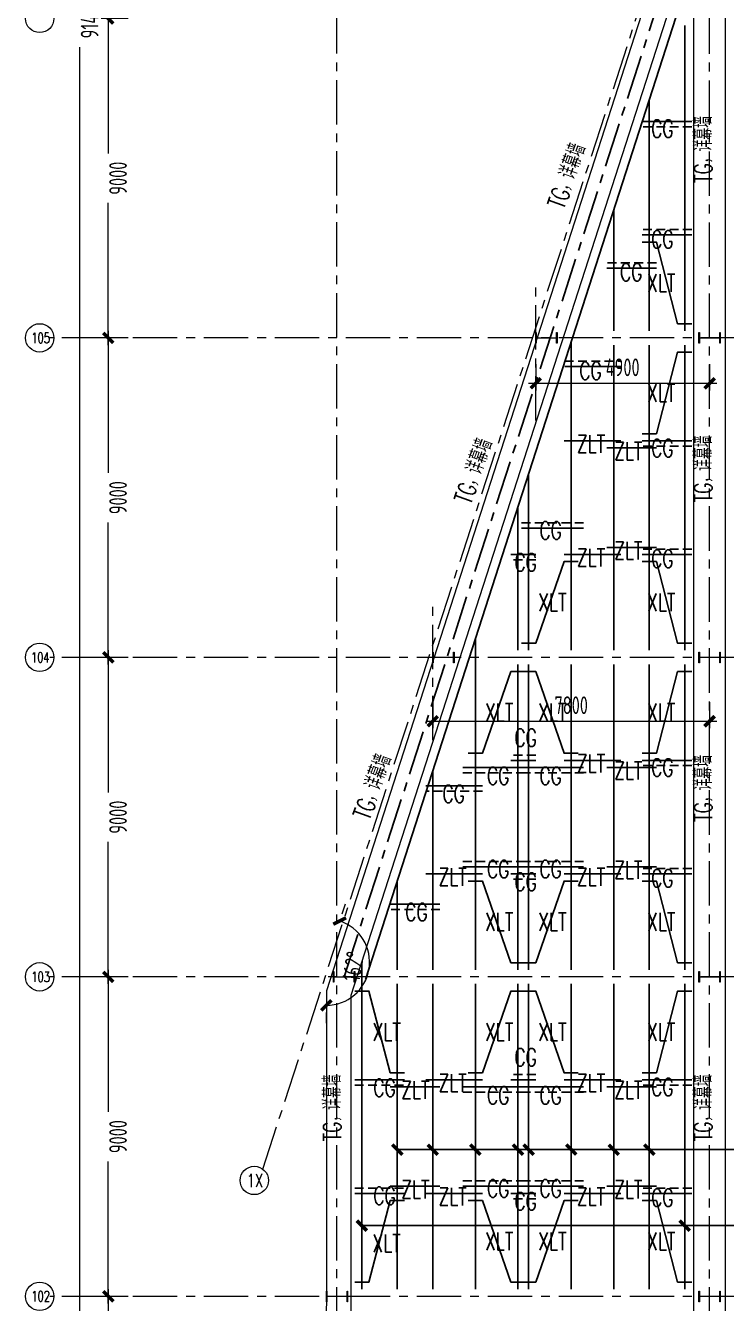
# Model space of a CAD drawing. Extents: x -1201378 to 2367219, y -619313 to 244905.
# Drawn here: x 2182366 to 2202117, y 146452 to 182452 of the extents above; entities that cross this region are included whole.
import ezdxf
from ezdxf.enums import TextEntityAlignment as Align

# ---------------------------------------------------------------- set-up
doc = ezdxf.new("R2010")
doc.units = 0
doc.header["$LTSCALE"] = 1000
doc.linetypes.add('CENTER', pattern=[2, 1.25, -0.25, 0.25, -0.25])
doc.linetypes.add('DASHED', pattern=[0.75, 0.5, -0.25])
doc.layers.get('0').update_dxf_attribs({"linetype": 'CONTINUOUS'})
doc.layers.get('Defpoints').update_dxf_attribs({"linetype": 'CONTINUOUS'})
for name, color, linetype, lineweight in [('S-axis', 111, 'CONTINUOUS', 0), ('S-col', 2, 'CONTINUOUS', 0), ('S-dote', 5, 'CENTER', 0), ('THIN', 7, 'CONTINUOUS', 0), ('梁', 4, 'CONTINUOUS', 18)]:
    doc.layers.add(name, color=color, linetype=linetype, lineweight=lineweight)
for name, color, linetype in [('S-DOTE1', 140, 'CENTER'), ('S-SGJ', 21, 'CONTINUOUS'), ('S-SHAPE', 51, 'CONTINUOUS')]:
    doc.layers.add(name, color=color, linetype=linetype)
doc.styles.add('_TCH_AXIS', font='COMPLEX', dxfattribs={"bigfont": 'GBCBIG'})
doc.styles.add('TSSD_Dimension', font='tssdeng.shx', dxfattribs={"width": 0.7, "bigfont": 'hztxt.shx'})
doc.styles.add('TSSD_Rein', font='tj-romans1.shx', dxfattribs={"width": 0.7, "bigfont": 'tj-hztxt.shx'})
doc.dimstyles.new('TSSD_200_200', dxfattribs={"dimtxt": 500, "dimasz": 200, "dimexe": 200, "dimexo": 500, "dimgap": 200, "dimtad": 1, "dimdec": 0, "dimzin": 0, "dimdsep": 46, "dimtxsty": 'TSSD_Dimension', "dimblk": 'ARCHTICK', "dimcen": 0, "dimdle": 200, "dimclrt": 7, "dimadec": 0, "dimazin": 0, "dimtfac": 1, "dimtdec": 0, "dimtix": 1, "dimtmove": 2, "dimatfit": 3, "dimfxl": 1, "dimtolj": 1, "dimtzin": 0, "dimarcsym": 0})

# ---------------------------------------------------------------- blocks, each defined once
blk = doc.blocks.new('_FZH')
at = {"layer": 'S-col'}
blk.add_lwpolyline([(-0.375, -0.188), (-0.375, 0.187), (-0.36, 0.187), (-0.36, 0.005), (0.36, 0.005), (0.36, 0.187), (0.375, 0.187), (0.375, -0.188), (0.36, -0.188), (0.36, -0.005), (-0.36, -0.005), (-0.36, -0.188)], close=True, dxfattribs=at)
blk = doc.blocks.new('w4234324')
at = {"layer": 'S-col', "xscale": 800.0000000000005, "yscale": 800.0000000000005, "zscale": 800.0000000000005}
for p in [(-248054, 777820), (-243454, 777820), (-250954, 768820), (-243454, 768820), (-253754, 759820), (-243454, 759820), (-253954, 750820), (-243454, 750820)]:
    blk.add_blockref('_FZH', p, dxfattribs=at)
blk = doc.blocks.new('_ArchTick')
at = {"color": 0, "linetype": 'ByBlock', "const_width": 0.5}
blk.add_lwpolyline([(-0.71, -0.71), (0.71, 0.71)], dxfattribs=at)
blk = doc.blocks.new('*D2982')
at = {"layer": 'Defpoints', "color": 0, "transparency": 16777216}
for p in [(-215303, 34027), (-214244, 34027), (-214244, 25027)]:
    blk.add_point(p, dxfattribs=at)
at = {"layer": 'S-axis', "color": 0, "lineweight": -2, "transparency": 16777216}
for p, q in [((-215303, 34227), (-215303, 30225)), ((-214744, 34027), (-215503, 34027)), ((-215303, 24827), (-215303, 28829)), ((-214744, 25027), (-215503, 25027))]:
    blk.add_line(p, q, dxfattribs=at)
at = {"layer": 'S-axis', "color": 0, "lineweight": -2, "transparency": 16777216, "xscale": 200, "yscale": 200, "zscale": 200}
for p, rotation in [((-215303, 34027), 90), ((-215303, 25027), 270)]:
    blk.add_blockref('_ArchTick', p, dxfattribs=dict(at, rotation=rotation))
at = {"layer": 'S-axis', "color": 7, "transparency": 16777216, "insert": (-215028, 29527), "char_height": 500, "attachment_point": 5, "rotation": 90, "style": 'TSSD_Dimension'}
blk.add_mtext('\\A1;9000', dxfattribs=at)
blk = doc.blocks.new('*D2983')
at = {"layer": 'Defpoints', "color": 0, "transparency": 16777216}
for p in [(-215303, 43027), (-214244, 43027), (-214244, 34027)]:
    blk.add_point(p, dxfattribs=at)
at = {"layer": 'S-axis', "color": 0, "lineweight": -2, "transparency": 16777216}
for p, q in [((-215303, 43227), (-215303, 39225)), ((-214744, 43027), (-215503, 43027)), ((-215303, 33827), (-215303, 37829)), ((-214744, 34027), (-215503, 34027))]:
    blk.add_line(p, q, dxfattribs=at)
at = {"layer": 'S-axis', "color": 0, "lineweight": -2, "transparency": 16777216, "xscale": 200, "yscale": 200, "zscale": 200}
for p, rotation in [((-215303, 43027), 90), ((-215303, 34027), 270)]:
    blk.add_blockref('_ArchTick', p, dxfattribs=dict(at, rotation=rotation))
at = {"layer": 'S-axis', "color": 7, "transparency": 16777216, "insert": (-215028, 38527), "char_height": 500, "attachment_point": 5, "rotation": 90, "style": 'TSSD_Dimension'}
blk.add_mtext('\\A1;9000', dxfattribs=at)
blk = doc.blocks.new('*D2984')
at = {"layer": 'Defpoints', "color": 0, "transparency": 16777216}
for p in [(-215303, 52027), (-214244, 52027), (-214244, 43027)]:
    blk.add_point(p, dxfattribs=at)
at = {"layer": 'S-axis', "color": 0, "lineweight": -2, "transparency": 16777216}
for p, q in [((-215303, 52227), (-215303, 48225)), ((-214744, 52027), (-215503, 52027)), ((-215303, 42827), (-215303, 46829)), ((-214744, 43027), (-215503, 43027))]:
    blk.add_line(p, q, dxfattribs=at)
at = {"layer": 'S-axis', "color": 0, "lineweight": -2, "transparency": 16777216, "xscale": 200, "yscale": 200, "zscale": 200}
for p, rotation in [((-215303, 52027), 90), ((-215303, 43027), 270)]:
    blk.add_blockref('_ArchTick', p, dxfattribs=dict(at, rotation=rotation))
at = {"layer": 'S-axis', "color": 7, "transparency": 16777216, "insert": (-215028, 47527), "char_height": 500, "attachment_point": 5, "rotation": 90, "style": 'TSSD_Dimension'}
blk.add_mtext('\\A1;9000', dxfattribs=at)
blk = doc.blocks.new('*D2985')
at = {"layer": 'Defpoints', "color": 0, "transparency": 16777216}
for p in [(-215303, 61027), (-214244, 61027), (-214244, 52027)]:
    blk.add_point(p, dxfattribs=at)
at = {"layer": 'S-axis', "color": 0, "lineweight": -2, "transparency": 16777216}
for p, q in [((-215303, 61227), (-215303, 57225)), ((-214744, 61027), (-215503, 61027)), ((-215303, 51827), (-215303, 55829)), ((-214744, 52027), (-215503, 52027))]:
    blk.add_line(p, q, dxfattribs=at)
at = {"layer": 'S-axis', "color": 0, "lineweight": -2, "transparency": 16777216, "xscale": 200, "yscale": 200, "zscale": 200}
for p, rotation in [((-215303, 61027), 90), ((-215303, 52027), 270)]:
    blk.add_blockref('_ArchTick', p, dxfattribs=dict(at, rotation=rotation))
at = {"layer": 'S-axis', "color": 7, "transparency": 16777216, "insert": (-215028, 56527), "char_height": 500, "attachment_point": 5, "rotation": 90, "style": 'TSSD_Dimension'}
blk.add_mtext('\\A1;9000', dxfattribs=at)
blk = doc.blocks.new('*D2986')
at = {"layer": 'Defpoints', "color": 0, "transparency": 16777216}
for p in [(-215303, 70027), (-214244, 70027), (-214244, 61027)]:
    blk.add_point(p, dxfattribs=at)
at = {"layer": 'S-axis', "color": 0, "lineweight": -2, "transparency": 16777216}
for p, q in [((-215303, 70227), (-215303, 66225)), ((-214744, 70027), (-215503, 70027)), ((-215303, 60827), (-215303, 64829)), ((-214744, 61027), (-215503, 61027))]:
    blk.add_line(p, q, dxfattribs=at)
at = {"layer": 'S-axis', "color": 0, "lineweight": -2, "transparency": 16777216, "xscale": 200, "yscale": 200, "zscale": 200}
for p, rotation in [((-215303, 70027), 90), ((-215303, 61027), 270)]:
    blk.add_blockref('_ArchTick', p, dxfattribs=dict(at, rotation=rotation))
at = {"layer": 'S-axis', "color": 7, "transparency": 16777216, "insert": (-215028, 65527), "char_height": 500, "attachment_point": 5, "rotation": 90, "style": 'TSSD_Dimension'}
blk.add_mtext('\\A1;9000', dxfattribs=at)
blk = doc.blocks.new('*D3020')
at = {"layer": 'Defpoints', "color": 0, "transparency": 16777216}
for p in [(-216103, 115727), (-214344, 115727), (-214344, 24327)]:
    blk.add_point(p, dxfattribs=at)
at = {"layer": 'S-axis', "color": 0, "lineweight": -2, "transparency": 16777216}
for p, q in [((-216103, 115927), (-216103, 70833)), ((-214844, 115727), (-216303, 115727)), ((-216103, 24127), (-216103, 69221)), ((-214844, 24327), (-216303, 24327))]:
    blk.add_line(p, q, dxfattribs=at)
at = {"layer": 'S-axis', "color": 0, "lineweight": -2, "transparency": 16777216, "xscale": 200, "yscale": 200, "zscale": 200}
for p, rotation in [((-216103, 115727), 90), ((-216103, 24327), 270)]:
    blk.add_blockref('_ArchTick', p, dxfattribs=dict(at, rotation=rotation))
at = {"layer": 'S-axis', "color": 7, "transparency": 16777216, "insert": (-215828, 70027), "char_height": 500, "attachment_point": 5, "rotation": 90, "style": 'TSSD_Dimension'}
blk.add_mtext('\\A1;91400', dxfattribs=at)
blk = doc.blocks.new('*D3039')
at = {"layer": 'Defpoints', "color": 0, "transparency": 16777216}
for p in [(-203258, 60787), (-198358, 60787), (-198358, 59749)]:
    blk.add_point(p, dxfattribs=at)
at = {"layer": 'S-axis', "color": 0, "lineweight": -2, "transparency": 16777216}
for p, q in [((-203258, 60287), (-203258, 59549)), ((-198358, 60287), (-198358, 59549)), ((-203458, 59749), (-198158, 59749))]:
    blk.add_line(p, q, dxfattribs=at)
at = {"layer": 'S-axis', "color": 0, "lineweight": -2, "transparency": 16777216, "xscale": 200, "yscale": 200, "zscale": 200, "rotation": 180}
blk.add_blockref('_ArchTick', (-203258, 59749), dxfattribs=at)
at = {"layer": 'S-axis', "color": 0, "lineweight": -2, "transparency": 16777216, "xscale": 200, "yscale": 200, "zscale": 200}
blk.add_blockref('_ArchTick', (-198358, 59749), dxfattribs=at)
at = {"layer": 'S-axis', "color": 7, "transparency": 16777216, "insert": (-200808, 60199), "char_height": 500, "attachment_point": 5, "style": 'TSSD_Dimension'}
blk.add_mtext('\\A1;4900', dxfattribs=at)
blk = doc.blocks.new('*D3040')
at = {"layer": 'Defpoints', "color": 0, "transparency": 16777216}
for p in [(-206158, 51267), (-198358, 51267), (-198358, 50229)]:
    blk.add_point(p, dxfattribs=at)
at = {"layer": 'S-axis', "color": 0, "lineweight": -2, "transparency": 16777216}
for p, q in [((-206158, 50767), (-206158, 50029)), ((-198358, 50767), (-198358, 50029)), ((-206358, 50229), (-198158, 50229))]:
    blk.add_line(p, q, dxfattribs=at)
at = {"layer": 'S-axis', "color": 0, "lineweight": -2, "transparency": 16777216, "xscale": 200, "yscale": 200, "zscale": 200, "rotation": 180}
blk.add_blockref('_ArchTick', (-206158, 50229), dxfattribs=at)
at = {"layer": 'S-axis', "color": 0, "lineweight": -2, "transparency": 16777216, "xscale": 200, "yscale": 200, "zscale": 200}
blk.add_blockref('_ArchTick', (-198358, 50229), dxfattribs=at)
at = {"layer": 'S-axis', "color": 7, "transparency": 16777216, "insert": (-202258, 50679), "char_height": 500, "attachment_point": 5, "style": 'TSSD_Dimension'}
blk.add_mtext('\\A1;7800', dxfattribs=at)
blk = doc.blocks.new('*D3041')
at = {"layer": 'Defpoints', "color": 0, "transparency": 16777216}
for p in [(-208783, 44601), (-209158, 43443), (-208173, 42727), (-209158, 42225)]:
    blk.add_point(p, dxfattribs=at)
at = {"layer": 'S-axis', "color": 0, "lineweight": -2, "transparency": 16777216}
for p, q in [((-208628, 45077), (-208721, 44791)), ((-209158, 41725), (-209158, 42025))]:
    blk.add_line(p, q, dxfattribs=at)
blk.add_arc((-209158, 43443), 1218, 270, 72.0237, dxfattribs=at)
at = {"layer": 'S-axis', "color": 0, "lineweight": -2, "transparency": 16777216, "xscale": 200, "yscale": 200, "zscale": 200}
for p, rotation in [((-208783, 44601), 162.0237134182113), ((-209158, 42225), 179.9999999999993)]:
    blk.add_blockref('_ArchTick', p, dxfattribs=dict(at, rotation=rotation))
at = {"layer": 'S-axis', "color": 7, "transparency": 16777216, "insert": (-208400, 43323), "char_height": 500, "attachment_point": 5, "rotation": 81.0119, "style": 'TSSD_Dimension'}
blk.add_mtext('\\A1;162°', dxfattribs=at)
blk = doc.blocks.new('1#轴网')
at = {"layer": 'S-axis'}
for centre in [(-217234.2, 70028.1), (-217234.2, 61028.1), (-217234.2, 52028.1), (-217234.2, 43028.1), (-211189.1, 37292), (-217234.2, 34028.1)]:
    blk.add_circle(centre, 400, dxfattribs=at)
at = {"layer": 'S-dote'}
for p, q in [((-208858.4, 19038.1), (-208858.4, 124694.3)), ((-198358.5, 19033), (-198358.5, 124689.3)), ((-203258.5, 58697), (-203258.5, 62487)), ((-99358.5, 61027), (-216950.7, 61027)), ((-206158.5, 49697), (-206158.5, 53487)), ((-99358.5, 52027), (-216950.7, 52027)), ((-99358.5, 43027), (-216950.7, 43027)), ((-99358.5, 34027), (-216950.7, 34027))]:
    blk.add_line(p, q, dxfattribs=at)
blk.add_lwpolyline([(-210946, 37609.6), (-184459.5, 119241.7)], dxfattribs=at)
at = {"layer": 'S-axis', "style": '_TCH_AXIS', "width": 0.705882}
for s, height, p in [('105', 290.63, (-217473.5, 60882.8)), ('104', 282.17, (-217476, 51887)), ('103', 290.63, (-217473.5, 42882.8)), ('1X', 374.97, (-211397.1, 37104.5)), ('102', 290.63, (-217473.5, 33882.8))]:
    blk.add_text(s, height=height, dxfattribs=at).set_placement(p)
at = {"layer": 'S-axis'}
for base, p1, p2, picture, middle in [((-216102.5, 115727), (-214344.3, 24327), (-214344.3, 115727), '*D3020', (-215827.5, 70027)), ((-215302.5, 70027), (-214244.3, 61027), (-214244.3, 70027), '*D2986', (-215027.5, 65527)), ((-215302.5, 61027), (-214244.3, 52027), (-214244.3, 61027), '*D2985', (-215027.5, 56527)), ((-215302.5, 52027), (-214244.3, 43027), (-214244.3, 52027), '*D2984', (-215027.5, 47527)), ((-215302.5, 43027), (-214244.3, 34027), (-214244.3, 43027), '*D2983', (-215027.5, 38527)), ((-215302.5, 34027), (-214244.3, 25027), (-214244.3, 34027), '*D2982', (-215027.5, 29527))]:
    dim = blk.add_linear_dim(base=base, p1=p1, p2=p2, angle=90, dimstyle='TSSD_200_200', dxfattribs=at)
    dim.commit()
    dim.dimension.update_dxf_attribs({"geometry": picture, "text_midpoint": middle, "dimtype": 161})
for p1, p2, picture, middle in [((-203258.5, 60787), (-198358.5, 60787), '*D3039', (-200808.5, 60199.5)), ((-206158.5, 51267), (-198358.5, 51267), '*D3040', (-202258.5, 50679.5))]:
    dim = blk.add_aligned_dim(p1=p1, p2=p2, distance=-1037.5, dimstyle='TSSD_200_200', dxfattribs=at)
    dim.commit()
    dim.dimension.update_dxf_attribs({"geometry": picture, "text_midpoint": middle})
dim = blk.add_angular_dim_3p(base=(-208173.4, 42727.3), center=(-209158.5, 43442.8), p1=(-209158.5, 42225.3), p2=(-208782.7, 44600.9), dimstyle='TSSD_200_200', dxfattribs=at)
dim.commit()
dim.dimension.update_dxf_attribs({"geometry": '*D3041', "text_midpoint": (-208400.3, 43322.9)})

msp = doc.modelspace()

# ---------------------------------------------------------------- linework, layer by layer
at = {"layer": 'S-DOTE1'}
msp.add_line((2191341.5, 155651.8), (2214573, 227651.8), dxfattribs=at)
at = {"layer": 'S-SGJ'}
for p, q in [((2192841.6, 150784.1), (2304740, 150784.1)), ((2191841.6, 148643.2), (2304740, 148643.2))]:
    msp.add_line(p, q, dxfattribs=at)
at = {"layer": 'S-SHAPE'}
for p, q in [((2215227.1, 227725.1), (2191947.2, 155575.1)), ((2200941.6, 173851.8), (2200941.6, 182451.8)), ((2199941.6, 173851.8), (2199941.6, 180351.4)), ((2201141.6, 179751.8), (2199741.6, 179751.8)), ((2198941.6, 173851.8), (2198941.6, 177252.2)), ((2201141.6, 176551.8), (2199741.6, 176551.8)), ((2200141.6, 175618.1), (2198741.6, 175618.1)), ((2197741.6, 164851.8), (2197741.6, 173533.1)), ((2198941.6, 164851.8), (2198941.6, 173451.8)), ((2199941.6, 164851.8), (2199941.6, 173451.8)), ((2200941.6, 164851.8), (2200941.6, 173451.8)), ((2197559.5, 172848), (2199141.6, 172848)), ((2197541.6, 170751.8), (2199141.6, 170751.8)), ((2201141.6, 170751.8), (2199741.6, 170751.8)), ((2200141.6, 170551.8), (2198741.6, 170551.8)), ((2196541.6, 164851.8), (2196541.6, 169814)), ((2196241.6, 164851.8), (2196241.6, 168884.2)), ((2198091.6, 168289.2), (2196341.6, 168289.2)), ((2196741.6, 167551.8), (2196041.6, 167551.8)), ((2197541.6, 167551.8), (2199141.6, 167551.8)), ((2200141.6, 167751.8), (2198741.6, 167751.8)), ((2201141.6, 167551.8), (2199741.6, 167551.8)), ((2195041.6, 155851.8), (2195041.6, 165165.1)), ((2196241.6, 155851.8), (2196241.6, 164451.8)), ((2196541.6, 155851.8), (2196541.6, 164451.8)), ((2197741.6, 155851.8), (2197741.6, 164451.8)), ((2198941.6, 155851.8), (2198941.6, 164451.8)), ((2199941.6, 155851.8), (2199941.6, 164451.8)), ((2200941.6, 155851.8), (2200941.6, 164451.8)), ((2196741.6, 161751.8), (2196041.6, 161751.8)), ((2197541.6, 161751.8), (2199141.6, 161751.8)), ((2201141.6, 161751.8), (2199741.6, 161751.8)), ((2193841.6, 155851.8), (2193841.6, 161446)), ((2194691.6, 161551.8), (2196441.6, 161551.8)), ((2198091.6, 161551.8), (2196341.6, 161551.8)), ((2200141.6, 161551.8), (2198741.6, 161551.8)), ((2195241.6, 161031.4), (2193641.6, 161031.4)), ((2195241.6, 158551.8), (2193641.6, 158551.8)), ((2194691.6, 158751.8), (2196441.6, 158751.8)), ((2196741.6, 158551.8), (2196041.6, 158551.8)), ((2198091.6, 158751.8), (2196341.6, 158751.8)), ((2197541.6, 158551.8), (2199141.6, 158551.8)), ((2200141.6, 158751.8), (2198741.6, 158751.8)), ((2201141.6, 158551.8), (2199741.6, 158551.8)), ((2192841.6, 155851.8), (2192841.6, 158346.8)), ((2194041.6, 157701.8), (2192641.6, 157701.8)), ((2191841.6, 146851.8), (2191841.6, 156061.7)), ((2192841.6, 146851.8), (2192841.6, 155451.8)), ((2193841.6, 146851.8), (2193841.6, 155451.8)), ((2195041.6, 146851.8), (2195041.6, 155451.8)), ((2196241.6, 146851.8), (2196241.6, 155451.8)), ((2196541.6, 146851.8), (2196541.6, 155451.8)), ((2197741.6, 146851.8), (2197741.6, 155451.8)), ((2198941.6, 146851.8), (2198941.6, 155451.8)), ((2199941.6, 146851.8), (2199941.6, 155451.8)), ((2200941.6, 146851.8), (2200941.6, 155451.8)), ((2191641.6, 152751.8), (2193041.6, 152751.8)), ((2195241.6, 152751.8), (2193641.6, 152751.8)), ((2196741.6, 152751.8), (2196041.6, 152751.8)), ((2197541.6, 152751.8), (2199141.6, 152751.8)), ((2201141.6, 152751.8), (2199741.6, 152751.8)), ((2192641.6, 152551.8), (2194041.6, 152551.8)), ((2194691.6, 152551.8), (2196441.6, 152551.8)), ((2198091.6, 152551.8), (2196341.6, 152551.8)), ((2200141.6, 152551.8), (2198741.6, 152551.8)), ((2191641.6, 149551.8), (2193041.6, 149551.8)), ((2192641.6, 149751.8), (2194041.6, 149751.8)), ((2195241.6, 149551.8), (2193641.6, 149551.8)), ((2194691.6, 149751.8), (2196441.6, 149751.8)), ((2196741.6, 149551.8), (2196041.6, 149551.8)), ((2198091.6, 149751.8), (2196341.6, 149751.8)), ((2197541.6, 149551.8), (2199141.6, 149551.8)), ((2200141.6, 149751.8), (2198741.6, 149751.8)), ((2201141.6, 149551.8), (2199741.6, 149551.8))]:
    msp.add_line(p, q, dxfattribs=at)
at = {"layer": 'S-SHAPE', "linetype": 'DASHED', "ltscale": 0.5}
for p, q in [((2201141.6, 179601.8), (2199741.6, 179601.8)), ((2201141.6, 176701.8), (2199741.6, 176701.8)), ((2200141.6, 175768.1), (2198741.6, 175768.1)), ((2197559.5, 172998), (2199141.6, 172998)), ((2201141.6, 170601.8), (2199741.6, 170601.8)), ((2198091.6, 168439.2), (2196341.6, 168439.2)), ((2196741.6, 167401.8), (2196041.6, 167401.8)), ((2201141.6, 167701.8), (2199741.6, 167701.8)), ((2196741.6, 161901.8), (2196041.6, 161901.8)), ((2194691.6, 161401.8), (2196441.6, 161401.8)), ((2198091.6, 161401.8), (2196341.6, 161401.8)), ((2201141.6, 161601.8), (2199741.6, 161601.8)), ((2195241.6, 160881.4), (2193641.6, 160881.4)), ((2194691.6, 158901.8), (2196441.6, 158901.8)), ((2198091.6, 158901.8), (2196341.6, 158901.8)), ((2196741.6, 158401.8), (2196041.6, 158401.8)), ((2201141.6, 158701.8), (2199741.6, 158701.8)), ((2194041.6, 157551.8), (2192641.6, 157551.8)), ((2196741.6, 152901.8), (2196041.6, 152901.8)), ((2191641.6, 152601.8), (2193041.6, 152601.8)), ((2194691.6, 152401.8), (2196441.6, 152401.8)), ((2198091.6, 152401.8), (2196341.6, 152401.8)), ((2201141.6, 152601.8), (2199741.6, 152601.8)), ((2194691.6, 149901.8), (2196441.6, 149901.8)), ((2198091.6, 149901.8), (2196341.6, 149901.8)), ((2191641.6, 149701.8), (2193041.6, 149701.8)), ((2196741.6, 149401.8), (2196041.6, 149401.8)), ((2201141.6, 149701.8), (2199741.6, 149701.8))]:
    msp.add_line(p, q, dxfattribs=at)
at = {"layer": 'S-SHAPE'}
for points in [[(2201141.6, 174051.8), (2200741.6, 174051.8), (2200141.6, 176351.8), (2199741.6, 176351.8)], [(2201141.6, 173251.8), (2200741.6, 173251.8), (2200141.6, 170951.8), (2199741.6, 170951.8)], [(2196341.6, 165051.8), (2196741.6, 165051.8), (2197541.6, 167351.8), (2197941.6, 167351.8)], [(2201141.6, 165051.8), (2200741.6, 165051.8), (2200141.6, 167351.8), (2199741.6, 167351.8)], [(2196441.6, 164251.8), (2196041.6, 164251.8), (2195241.6, 161951.8), (2194841.6, 161951.8)], [(2196341.6, 164251.8), (2196741.6, 164251.8), (2197541.6, 161951.8), (2197941.6, 161951.8)], [(2201141.6, 164251.8), (2200741.6, 164251.8), (2200141.6, 161951.8), (2199741.6, 161951.8)], [(2196441.6, 156051.8), (2196041.6, 156051.8), (2195241.6, 158351.8), (2194841.6, 158351.8)], [(2196341.6, 156051.8), (2196741.6, 156051.8), (2197541.6, 158351.8), (2197941.6, 158351.8)], [(2201141.6, 156051.8), (2200741.6, 156051.8), (2200141.6, 158351.8), (2199741.6, 158351.8)], [(2191641.6, 155251.8), (2192041.6, 155251.8), (2192641.6, 152951.8), (2193041.6, 152951.8)], [(2196441.6, 155251.8), (2196041.6, 155251.8), (2195241.6, 152951.8), (2194841.6, 152951.8)], [(2196341.6, 155251.8), (2196741.6, 155251.8), (2197541.6, 152951.8), (2197941.6, 152951.8)], [(2201141.6, 155251.8), (2200741.6, 155251.8), (2200141.6, 152951.8), (2199741.6, 152951.8)], [(2191641.6, 147051.8), (2192041.6, 147051.8), (2192641.6, 149351.8), (2193041.6, 149351.8)], [(2196441.6, 147051.8), (2196041.6, 147051.8), (2195241.6, 149351.8), (2194841.6, 149351.8)], [(2196341.6, 147051.8), (2196741.6, 147051.8), (2197541.6, 149351.8), (2197941.6, 149351.8)], [(2201141.6, 147051.8), (2200741.6, 147051.8), (2200141.6, 149351.8), (2199741.6, 149351.8)]]:
    msp.add_lwpolyline(points, dxfattribs=at)
at = {"layer": '梁'}
msp.add_line((2191541.5, 155131.9), (2201191.5, 185039.5), dxfattribs=at)
for points in [[(2202091.5, 187828.9), (2214989.2, 227801.8), (2214253.7, 227801.8), (2190846.9, 155258.7)], [(2201191.5, 185039.5), (2201191.5, 137501.8), (2202091.5, 137501.8), (2202091.5, 187828.9)], [(2190846.9, 155258.7), (2190841.6, 137501.8), (2191541.5, 137501.8), (2191541.5, 155131.9)]]:
    msp.add_lwpolyline(points, dxfattribs=at)

# ---------------------------------------------------------------- block references
at = {"layer": 'S-axis'}
msp.add_blockref('1#轴网', (2400000, 112624.8), dxfattribs=at)
at = {"layer": 'S-col'}
msp.add_blockref('w4234324', (2445095.7, -604168.2), dxfattribs=at)
at = {"layer": 'S-SGJ', "xscale": -200, "yscale": 200, "zscale": 200, "rotation": 180}
for p in [(2192841.6, 150784.1), (2193841.6, 150784.1), (2195041.6, 150784.1), (2196241.6, 150784.1), (2196541.6, 150784.1), (2197741.6, 150784.1), (2198941.6, 150784.1), (2199941.6, 150784.1), (2191841.6, 148643.2), (2200941.6, 148643.2)]:
    msp.add_blockref('_ArchTick', p, dxfattribs=at)

# ---------------------------------------------------------------- texts
at = {"layer": 'THIN', "style": 'TSSD_Rein', "width": 0.7}
for s, p in [('CG', (2200311.2, 179146.6)), ('CG', (2200311.2, 176028.2)), ('CG', (2199432.9, 175101.3)), ('CG', (2198286.2, 172324.4)), ('ZLT', (2198303.8, 170262.2)), ('ZLT', (2199353.8, 170062.2)), ('CG', (2200311.2, 170146.6)), ('CG', (2197162.4, 167826.8)), ('ZLT', (2199353.8, 167262.2)), ('CG', (2196459.3, 166930.3)), ('ZLT', (2198303.8, 167062.2)), ('CG', (2200311.2, 167028.2)), ('CG', (2196459.3, 161987.8)), ('ZLT', (2198303.8, 161262.2)), ('ZLT', (2199353.8, 161062.2)), ('CG', (2200311.2, 161146.6)), ('CG', (2195684.1, 160912.9)), ('CG', (2197162.4, 160912.9)), ('CG', (2194430.9, 160405.8)), ('CG', (2195684.1, 158289.4)), ('CG', (2197162.4, 158289.4)), ('ZLT', (2199353.8, 158262.2)), ('ZLT', (2194403.8, 158062.2)), ('CG', (2196459.3, 157930.3)), ('ZLT', (2198303.8, 158062.2)), ('CG', (2200311.2, 158028.2)), ('CG', (2193380.9, 157076.1)), ('CG', (2196459.3, 152987.8)), ('CG', (2192480.9, 152126.2)), ('ZLT', (2193353.8, 152062.2)), ('ZLT', (2194403.8, 152262.2)), ('ZLT', (2198303.8, 152262.2)), ('ZLT', (2199353.8, 152062.2)), ('CG', (2200311.2, 152146.6)), ('CG', (2195684.1, 151912.9)), ('CG', (2197162.4, 151912.9)), ('ZLT', (2193353.8, 149262.2)), ('CG', (2195684.1, 149289.4)), ('CG', (2197162.4, 149289.4)), ('ZLT', (2199353.8, 149262.2)), ('CG', (2192480.9, 149083)), ('ZLT', (2194403.8, 149062.2)), ('CG', (2196459.3, 148930.3)), ('ZLT', (2198303.8, 149062.2)), ('CG', (2200311.2, 149028.2))]:
    msp.add_text(s, height=500, dxfattribs=at).set_placement(p, align=Align.BOTTOM_CENTER)
for rotation, p in [(90, (2201861.8, 178961)), (70, (2197997.9, 178081)), (70, (2195369.9, 169767.5)), (90, (2201861.8, 169961)), (70, (2192521, 160872.3)), (90, (2201861.8, 160961)), (90, (2191407.8, 151961)), (90, (2201861.8, 151961))]:
    msp.add_text('TG，详幕墙', height=500, rotation=rotation, dxfattribs=at).set_placement(p, align=Align.BOTTOM_CENTER)
for p in [(2200282.5, 175201.8), (2200282.5, 172101.8), (2197214.9, 166201.8), (2200282.5, 166201.8), (2195714.9, 163101.8), (2197214.9, 163101.8), (2200282.5, 163101.8), (2195714.9, 157201.8), (2197214.9, 157201.8), (2200282.5, 157201.8), (2192544.4, 154101.8), (2195714.9, 154101.8), (2197214.9, 154101.8), (2200282.5, 154101.8), (2192541.9, 148143.5), (2195714.9, 148201.8), (2197214.9, 148201.8), (2200282.5, 148201.8)]:
    msp.add_text('XLT', height=500, dxfattribs=at).set_placement(p, align=Align.MIDDLE_CENTER)

doc.saveas('drawing.dxf')
